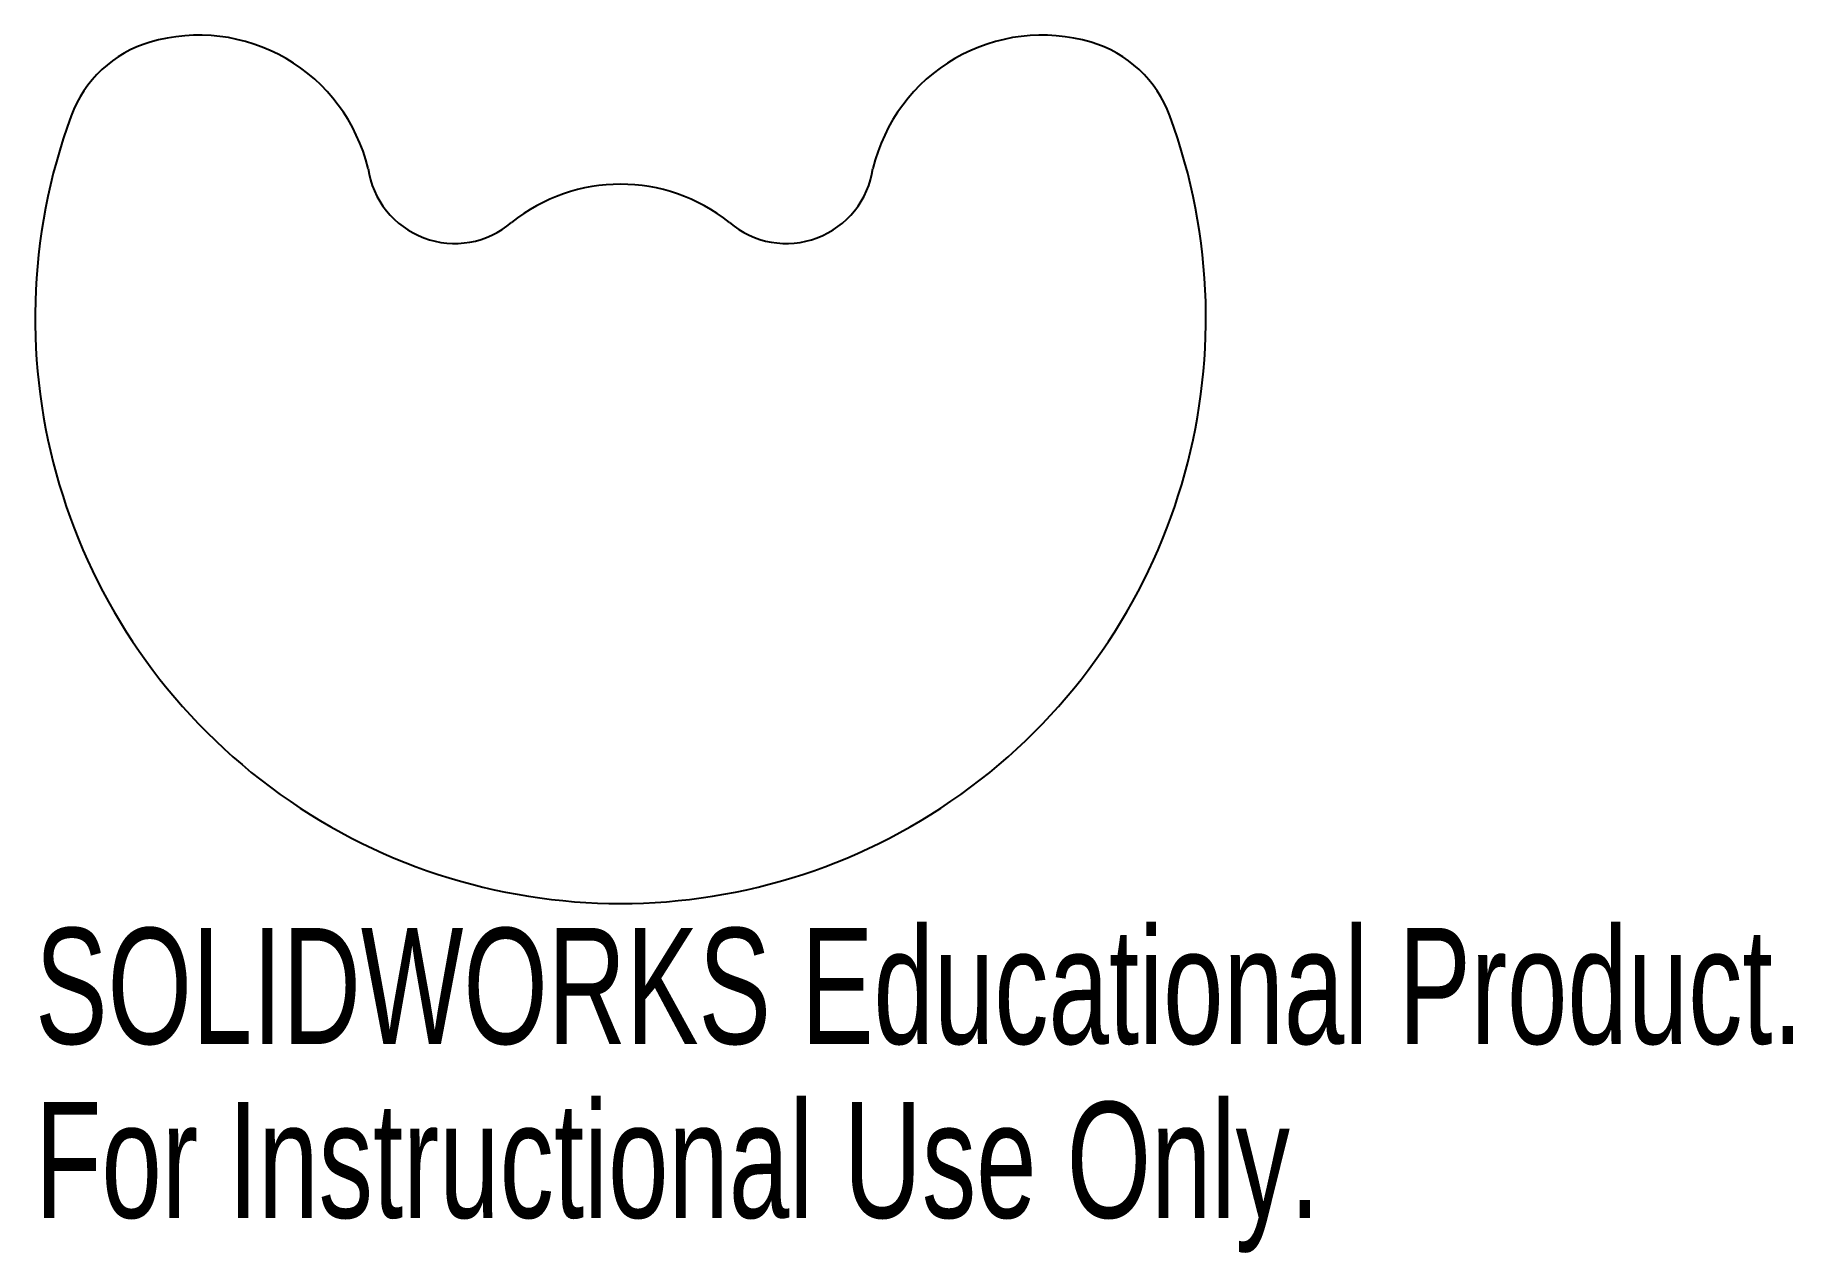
# Model space of a CAD drawing. Header units: millimetres. Extents: x -24.4 to 48.9, y -39 to 11.8.
import ezdxf

# ---------------------------------------------------------------- set-up
doc = ezdxf.new("R2010")
doc.units = ezdxf.units.MM
doc.styles.add('SLDTEXTSTYLE0', font='TXT', dxfattribs={"width": 0.7})

msp = doc.modelspace()

# ---------------------------------------------------------------- linework, layer by layer
at = {"color": 7, "linetype": 'Continuous', "lineweight": 25}
for centre, radius, start, end in [((-17.572, 4.544), 7.25, 13.54355, 106.34606), ((17.572, 4.544), 7.25, 73.65394, 166.45645), ((-18.205, 6.703), 5, 106.34606, 159.78728), ((18.205, 6.703), 5, 20.21272, 73.65394), ((0, 0), 24.4, 159.78728, 20.21272), ((-6.907, 6.766), 3.655, 188.25764, 310.36867), ((6.907, 6.766), 3.655, 229.63133, 351.74236), ((0, -1.67), 7.25, 51.22939, 128.77061)]:
    msp.add_arc(centre, radius, start, end, dxfattribs=at)

# ---------------------------------------------------------------- texts
at = {"color": 7, "linetype": 'Continuous', "char_height": 4.83362, "attachment_point": 1, "style": 'SLDTEXTSTYLE0'}
for s, insert in [('SOLIDWORKS Educational Product.', (-24.4, -25.42)), ('For Instructional Use Only.', (-24.4, -32.67))]:
    msp.add_mtext(s, dxfattribs=dict(at, insert=insert))

doc.saveas('drawing.dxf')
